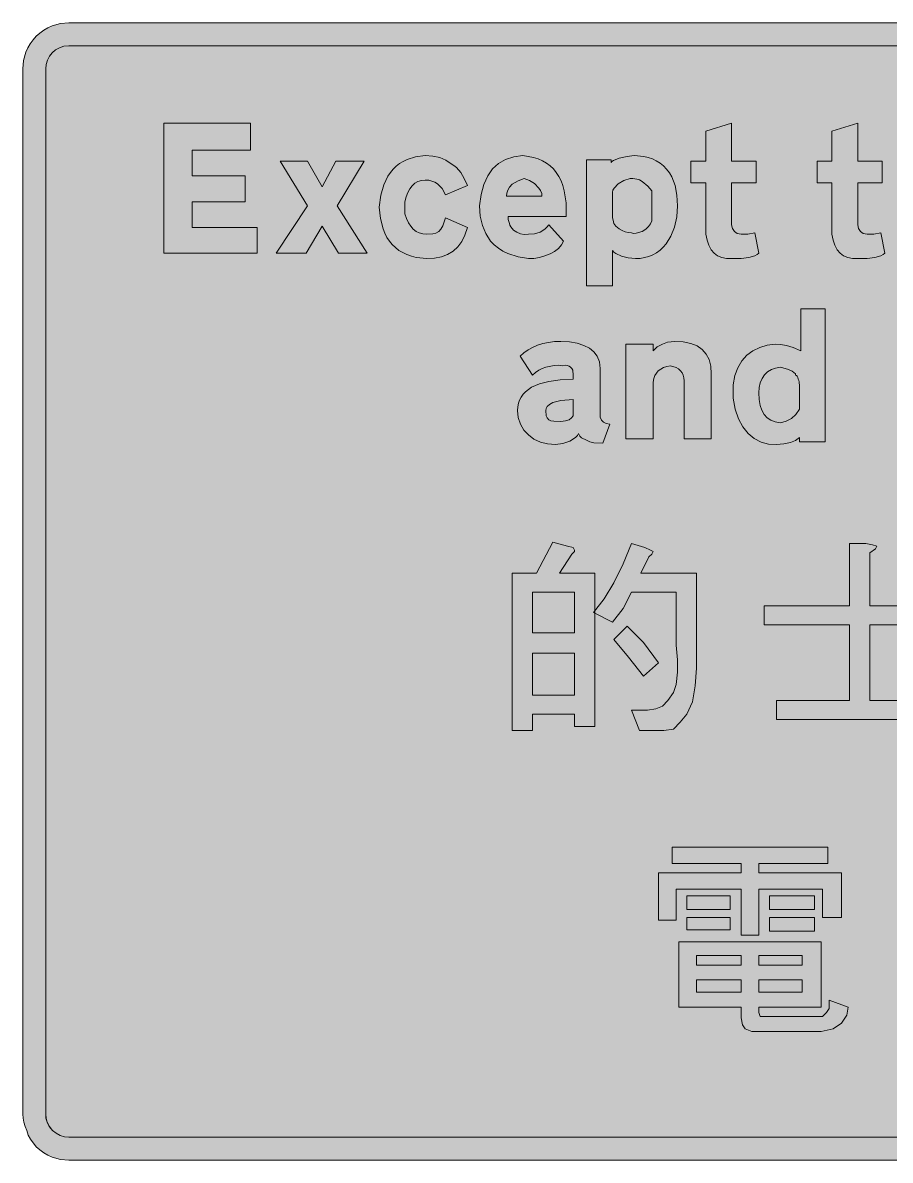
# Model space of a CAD drawing. Header units: metres. Extents: x 10 to 559, y 11 to 263.
# Drawn here: x 10.1 to 202.1, y 10.9 to 262.6 of the extents above; entities that cross this region are included whole.
import ezdxf

# ---------------------------------------------------------------- set-up
doc = ezdxf.new("R2010")
doc.units = ezdxf.units.M
doc.layers.add('FILL_BLACK_000000', color=7, linetype='Continuous', true_color=0x000000)
doc.layers.add('FILL_WHITE_FFFFFF', color=7, linetype='Continuous', true_color=0xffffff)

msp = doc.modelspace()

# ---------------------------------------------------------------- hatches: boundary and pattern name
at = {"layer": 'FILL_BLACK_000000', "true_color": 0x000000}
h = msp.add_hatch(color=7, dxfattribs=at)
h.dxf.hatch_style = 1
h.paths.add_polyline_path([(549.45, 262.5), (550.39, 262.33), (552.45, 261.66), (553.35, 261.33), (554.21, 260.83), (555.75, 259.56), (557.02, 257.87), (557.52, 256.99), (557.85, 255.96), (558.24, 255.06), (558.52, 254.16), (558.69, 253.26), (558.75, 252.36), (558.75, 21.06), (558.58, 19.22), (558.04, 17.35), (557.62, 16.43), (557.1, 15.53), (556.48, 14.67), (555.75, 13.86), (554.21, 12.58), (553.35, 12.09), (552.45, 11.76), (550.39, 11.08), (549.45, 10.92), (548.55, 10.86), (20.25, 10.86), (18.41, 11.03), (16.54, 11.57), (15.62, 11.99), (14.72, 12.51), (13.86, 13.13), (13.05, 13.86), (11.78, 15.55), (11.28, 16.43), (10.95, 17.46), (10.56, 18.36), (10.27, 19.26), (10.11, 20.16), (10.05, 21.06), (10.05, 252.36), (10.22, 254.2), (10.76, 256.07), (11.18, 256.99), (11.7, 257.89), (12.32, 258.75), (13.05, 259.56), (13.86, 260.29), (14.72, 260.91), (15.62, 261.43), (16.54, 261.85), (18.41, 262.39), (20.25, 262.56), (548.55, 262.56), (549.45, 262.5)])
h.paths.add_polyline_path([(18.19, 257.04), (17.32, 256.56), (16.57, 255.92), (15.97, 255.16), (15.52, 254.3), (15.25, 253.35), (15.15, 252.36), (15.15, 21.06), (15.19, 20.16), (15.45, 19.26), (15.94, 18.36), (16.65, 17.46), (17.42, 16.85), (18.34, 16.37), (19.31, 16.07), (20.25, 15.96), (548.55, 15.96), (549.49, 16.07), (550.46, 16.37), (551.38, 16.85), (552.15, 17.46), (552.89, 18.36), (553.35, 19.26), (553.58, 20.16), (553.65, 21.06), (553.65, 252.36), (553.61, 253.26), (553.35, 254.16), (552.86, 255.06), (552.15, 255.96), (551.38, 256.57), (550.46, 257.05), (549.49, 257.35), (548.55, 257.46), (20.25, 257.46), (19.17, 257.35), (18.19, 257.04)], flags=16)
h = msp.add_hatch(color=7, dxfattribs=at)
h.dxf.hatch_style = 1
h.paths.add_polyline_path([(47.55, 217.26), (61.95, 217.26), (61.95, 211.56), (41.25, 211.56), (41.25, 240.36), (60.45, 240.36), (60.45, 234.36), (47.55, 234.36), (47.55, 228.66), (59.25, 228.66), (59.25, 222.96), (47.55, 222.96), (47.55, 217.26)])
h = msp.add_hatch(color=7, dxfattribs=at)
h.dxf.hatch_style = 1
h.paths.add_polyline_path([(172.35, 231.96), (172.35, 227.16), (166.95, 227.16), (166.95, 217.86), (167.14, 217), (167.55, 216.36), (168.19, 215.95), (169.05, 215.76), (170.55, 215.76), (172.05, 216.06), (172.95, 211.56), (172.56, 211.25), (172.05, 210.99), (170.74, 210.62), (169.03, 210.42), (166.95, 210.36), (165.83, 210.42), (164.77, 210.62), (163.83, 210.99), (163.05, 211.56), (162.43, 212.34), (161.92, 213.32), (161.53, 214.47), (161.25, 215.76), (161.25, 227.16), (157.95, 227.16), (157.95, 231.96), (161.25, 231.96), (161.25, 238.56), (166.95, 240.36), (166.95, 231.96), (172.35, 231.96)])
h = msp.add_hatch(color=7, dxfattribs=at)
h.dxf.hatch_style = 1
h.paths.add_polyline_path([(200.25, 231.96), (200.25, 227.16), (194.85, 227.16), (194.85, 217.86), (195.04, 217), (195.45, 216.36), (196.09, 215.95), (196.95, 215.76), (198.45, 215.76), (199.95, 216.06), (200.85, 211.56), (200.46, 211.25), (199.95, 210.99), (198.64, 210.62), (196.93, 210.42), (194.85, 210.36), (193.73, 210.42), (192.67, 210.62), (191.73, 210.99), (190.95, 211.56), (190.33, 212.34), (189.82, 213.32), (189.43, 214.47), (189.15, 215.76), (189.15, 227.16), (185.85, 227.16), (185.85, 231.96), (189.15, 231.96), (189.15, 238.56), (194.85, 240.36), (194.85, 231.96), (200.25, 231.96)])
h = msp.add_hatch(color=7, dxfattribs=at)
h.dxf.hatch_style = 1
h.paths.add_polyline_path([(85.65, 231.96), (79.65, 222.06), (86.25, 211.56), (79.95, 211.56), (76.35, 217.56), (72.75, 211.56), (66.15, 211.56), (73.05, 222.06), (67.05, 231.96), (73.05, 231.96), (76.35, 226.26), (79.35, 231.96), (85.65, 231.96)])
h = msp.add_hatch(color=7, dxfattribs=at)
h.dxf.hatch_style = 1
h.paths.add_polyline_path([(100.84, 233.05), (102.34, 232.71), (103.66, 232.15), (104.85, 231.36), (105.48, 230.98), (106.05, 230.53), (106.99, 229.41), (107.76, 228.07), (108.45, 226.56), (103.65, 224.46), (102.86, 225.86), (102.38, 226.43), (101.85, 226.9), (101.26, 227.27), (100.61, 227.54), (99.91, 227.7), (99.15, 227.76), (98.29, 227.68), (97.52, 227.43), (96.83, 227.03), (96.22, 226.48), (95.7, 225.8), (95.27, 224.98), (94.92, 224.03), (94.65, 222.96), (94.65, 221.76), (94.65, 220.56), (94.65, 220.26), (95.02, 219.21), (95.44, 218.29), (95.93, 217.52), (96.49, 216.88), (97.11, 216.39), (97.81, 216.04), (98.59, 215.83), (99.45, 215.76), (100.8, 215.83), (101.48, 216.01), (102.15, 216.36), (102.6, 216.91), (103.01, 217.63), (103.65, 219.36), (108.45, 217.26), (107.92, 215.59), (107.21, 214.16), (106.34, 212.97), (105.3, 212.01), (104.09, 211.28), (102.71, 210.76), (101.17, 210.46), (99.45, 210.36), (97.12, 210.64), (96.06, 210.91), (95.07, 211.26), (94.15, 211.69), (93.31, 212.2), (92.54, 212.8), (91.84, 213.47), (91.21, 214.23), (90.66, 215.07), (90.19, 215.99), (89.79, 216.98), (89.22, 219.22), (88.95, 221.76), (89.31, 224.39), (89.95, 226.66), (90.86, 228.58), (91.41, 229.41), (92.02, 230.16), (92.7, 230.82), (93.44, 231.4), (94.25, 231.89), (95.11, 232.31), (97.01, 232.89), (99.15, 233.16), (100.84, 233.05)])
h = msp.add_hatch(color=7, dxfattribs=at)
h.dxf.hatch_style = 1
h.paths.add_polyline_path([(117.49, 219.02), (117.75, 218.16), (117.85, 217.76), (118.09, 217.41), (118.65, 216.66), (119.38, 216.22), (120.19, 215.87), (121.05, 215.69), (121.95, 215.76), (123.29, 215.88), (124.54, 216.25), (125.62, 216.9), (126.07, 217.34), (126.45, 217.86), (129.75, 214.26), (129.29, 213.4), (128.62, 212.64), (127.76, 211.97), (126.75, 211.41), (125.63, 210.96), (124.43, 210.63), (123.2, 210.43), (121.95, 210.36), (119.67, 210.76), (117.41, 211.52), (116.34, 212.05), (115.33, 212.68), (114.39, 213.42), (113.55, 214.26), (112.54, 215.9), (111.79, 217.71), (111.31, 219.74), (111.15, 222.06), (111.5, 224.59), (112.1, 226.79), (112.95, 228.66), (114.04, 230.2), (115.37, 231.41), (116.93, 232.31), (118.73, 232.89), (120.75, 233.16), (123.07, 232.76), (124.11, 232.44), (125.08, 232.02), (125.96, 231.52), (126.77, 230.92), (127.49, 230.23), (128.14, 229.45), (128.7, 228.57), (129.18, 227.6), (129.59, 226.53), (129.9, 225.36), (130.29, 222.71), (130.35, 219.66), (117.45, 219.66), (117.49, 219.02)])
h.paths.add_polyline_path([(124.95, 224.46), (124.95, 224.76), (124.67, 225.41), (124.3, 225.99), (123.34, 226.97), (122.21, 227.67), (121.05, 228.06), (119.7, 227.57), (118.35, 226.86), (117.78, 226.18), (117.41, 225.51), (117.21, 224.83), (117.15, 224.16), (124.95, 224.16), (124.95, 224.46)], flags=16)
h = msp.add_hatch(color=7, dxfattribs=at)
h.dxf.hatch_style = 1
h.paths.add_polyline_path([(142.05, 232.56), (143.81, 232.97), (145.35, 233.16), (147.49, 232.99), (148.47, 232.76), (149.4, 232.45), (150.27, 232.03), (151.09, 231.51), (151.85, 230.89), (152.55, 230.16), (153.17, 229.34), (153.68, 228.47), (154.1, 227.54), (154.42, 226.56), (154.83, 224.42), (154.95, 222.06), (154.78, 219.58), (154.3, 217.32), (153.51, 215.33), (152.44, 213.62), (151.8, 212.89), (151.1, 212.24), (150.33, 211.68), (149.51, 211.22), (148.62, 210.85), (147.69, 210.58), (146.69, 210.42), (145.65, 210.36), (144.05, 210.51), (142.54, 210.92), (141.3, 211.5), (140.86, 211.82), (140.55, 212.16), (140.55, 204.36), (134.85, 204.36), (134.85, 232.26), (140.25, 232.26), (140.25, 231.66), (140.4, 231.88), (140.81, 232.11), (142.05, 232.56)])
h.paths.add_polyline_path([(145.84, 215.98), (147.15, 216.36), (147.94, 216.86), (148.54, 217.45), (148.96, 218.09), (149.25, 218.76), (149.25, 219.06), (149.25, 219.66), (149.25, 224.16), (149.25, 225.06), (149.25, 225.36), (148.42, 226.41), (147.15, 227.46), (146.53, 227.81), (145.99, 227.98), (145.05, 228.06), (144.75, 228.06), (144.45, 228.06), (143.08, 227.63), (141.82, 226.9), (140.91, 225.99), (140.64, 225.52), (140.55, 225.06), (140.55, 219.36), (140.7, 218.87), (140.85, 218.16), (141.34, 217.56), (142.05, 216.96), (142.72, 216.57), (143.4, 216.28), (144.07, 216.12), (144.75, 216.06), (145.25, 215.94), (145.84, 215.98)], flags=16)
h = msp.add_hatch(color=7, dxfattribs=at)
h.dxf.hatch_style = 1
h.paths.add_polyline_path([(187.65, 199.26), (187.65, 169.86), (181.95, 169.86), (181.95, 170.76), (181.11, 170.15), (179.96, 169.67), (178.53, 169.37), (176.85, 169.26), (175.1, 169.33), (173.45, 169.76), (171.94, 170.54), (170.59, 171.66), (169.42, 173.12), (168.45, 174.91), (167.72, 177.03), (167.25, 179.46), (167.25, 180.06), (167.25, 182.16), (167.25, 182.46), (167.62, 184.47), (168.28, 186.23), (169.19, 187.73), (170.32, 188.98), (171.66, 189.98), (173.16, 190.73), (174.8, 191.22), (176.55, 191.46), (177.74, 191.39), (179.06, 191.16), (180.56, 190.7), (182.25, 189.96), (182.25, 199.26), (187.65, 199.26)])
h.paths.add_polyline_path([(181.91, 183.13), (181.82, 183.43), (181.65, 183.66), (181.6, 184.05), (181.46, 184.33), (181.27, 184.5), (181.05, 184.56), (181.05, 184.86), (180.32, 185.43), (179.51, 185.83), (177.75, 186.36), (176.68, 186.16), (175.73, 185.81), (174.91, 185.29), (174.22, 184.63), (173.68, 183.83), (173.28, 182.9), (173.03, 181.84), (172.95, 180.66), (173.02, 179.18), (173.24, 177.9), (173.6, 176.81), (174.11, 175.9), (174.78, 175.17), (175.61, 174.63), (176.6, 174.26), (177.75, 174.06), (179.04, 174.4), (180.19, 175), (181.17, 175.87), (181.95, 177.06), (181.95, 182.16), (181.91, 183.13)], flags=16)
h = msp.add_hatch(color=7, dxfattribs=at)
h.dxf.hatch_style = 1
h.paths.add_polyline_path([(136.42, 169.63), (135.58, 169.81), (134.85, 170.16), (133.72, 170.68), (133.33, 171.09), (133.05, 171.66), (132.83, 171.21), (132.42, 170.78), (131.17, 170.01), (129.59, 169.47), (127.95, 169.26), (126.21, 169.38), (124.61, 169.75), (123.18, 170.4), (121.95, 171.36), (120.94, 172.41), (120.19, 173.72), (119.71, 175.2), (119.55, 176.76), (119.6, 177.58), (119.75, 178.35), (119.99, 179.07), (120.33, 179.74), (120.77, 180.35), (121.31, 180.92), (122.66, 181.9), (124.4, 182.66), (126.51, 183.21), (129, 183.55), (131.85, 183.66), (131.85, 184.56), (131.77, 185.68), (131.6, 186.08), (131.25, 186.36), (130.97, 186.58), (130.57, 186.73), (130.07, 186.78), (129.45, 186.66), (128.55, 186.78), (127.65, 186.73), (125.85, 186.36), (125, 186.08), (124.24, 185.68), (123.53, 185.18), (122.85, 184.56), (120.15, 188.76), (120.98, 189.5), (121.89, 190.16), (122.89, 190.73), (123.97, 191.2), (125.14, 191.57), (126.39, 191.84), (127.73, 192), (129.15, 192.06), (131.06, 191.95), (132.75, 191.65), (134.21, 191.17), (135.45, 190.56), (136.46, 189.77), (137.21, 188.76), (137.69, 187.52), (137.85, 186.06), (137.85, 175.26), (138.14, 174.65), (138.56, 174.17), (139.16, 173.87), (139.95, 173.76), (138.45, 169.56), (136.42, 169.63)])
h.paths.add_polyline_path([(126.1, 175.11), (126.45, 174.66), (126.96, 174.49), (127.57, 174.4), (129.15, 174.36), (130.16, 174.46), (130.95, 174.73), (131.51, 175.12), (131.85, 175.56), (131.85, 179.16), (129.15, 178.97), (127.35, 178.56), (126.61, 178.11), (126.15, 177.66), (125.92, 177.21), (125.85, 176.76), (125.92, 175.6), (126.1, 175.11)], flags=16)
h = msp.add_hatch(color=7, dxfattribs=at)
h.dxf.hatch_style = 1
h.paths.add_polyline_path([(156.45, 170.46), (156.45, 182.46), (156.45, 182.76), (156.45, 183.06), (156.45, 183.36), (156.39, 184.01), (156.23, 184.59), (155.98, 185.12), (155.62, 185.57), (155.19, 185.96), (154.68, 186.27), (153.45, 186.66), (152.61, 186.51), (151.87, 186.27), (151.24, 185.94), (150.71, 185.53), (150.28, 185.04), (149.95, 184.47), (149.71, 183.81), (149.55, 183.06), (149.55, 170.46), (143.55, 170.46), (143.55, 191.46), (149.55, 191.46), (149.55, 189.96), (150.49, 190.82), (151.03, 191.18), (151.65, 191.46), (152.77, 191.87), (154.35, 192.06), (156.25, 191.95), (157.89, 191.61), (159.29, 191.05), (160.42, 190.26), (161.31, 189.25), (161.94, 188.01), (162.32, 186.55), (162.45, 184.86), (162.45, 184.56), (162.45, 170.46), (156.45, 170.46)])
h = msp.add_hatch(color=7, dxfattribs=at)
h.dxf.hatch_style = 1
h.paths.add_polyline_path([(132.15, 145.86), (132.15, 145.56), (131.55, 144.96), (128.85, 140.76), (136.65, 140.76), (136.65, 106.86), (132.15, 106.86), (132.15, 109.56), (122.85, 109.56), (122.85, 105.96), (118.35, 105.96), (118.35, 140.76), (123.75, 140.76), (127.35, 147.66), (130.65, 146.76), (131.85, 146.46), (132.15, 145.86)])
h.paths.add_polyline_path([(122.85, 136.56), (122.85, 127.56), (132.15, 127.56), (132.15, 136.56), (122.85, 136.56)], flags=16)
h.paths.add_polyline_path([(132.15, 123.06), (122.85, 123.06), (122.85, 113.76), (132.15, 113.76), (132.15, 123.06)], flags=16)
h = msp.add_hatch(color=7, dxfattribs=at)
h.dxf.hatch_style = 1
h.paths.add_polyline_path([(148.95, 145.86), (149.55, 145.56), (149.25, 144.96), (148.65, 144.36), (146.85, 140.76), (159.15, 140.76), (159.15, 124.56), (159.15, 119.76), (158.85, 115.86), (158.25, 112.26), (157.05, 109.56), (155.55, 107.76), (154.05, 106.26), (151.95, 105.96), (149.55, 105.96), (146.55, 105.96), (144.75, 110.46), (148.35, 110.46), (150.15, 110.76), (151.65, 111.36), (152.85, 112.56), (154.05, 114.36), (154.65, 116.16), (154.95, 118.86), (154.95, 121.56), (154.65, 124.86), (154.65, 136.56), (144.75, 136.56), (142.95, 132.96), (140.55, 129.96), (136.35, 132.06), (138.75, 135.06), (140.85, 138.66), (142.95, 142.86), (144.75, 147.36), (147.75, 146.46), (148.95, 145.86)])
h = msp.add_hatch(color=7, dxfattribs=at)
h.dxf.hatch_style = 1
h.paths.add_polyline_path([(198.15, 147.06), (199.05, 146.76), (198.75, 146.16), (197.55, 145.26), (197.55, 133.56), (216.45, 133.56), (216.45, 129.36), (197.55, 129.36), (197.55, 112.56), (213.45, 112.56), (213.45, 108.36), (176.85, 108.36), (176.85, 112.56), (193.05, 112.56), (193.05, 129.36), (174.15, 129.36), (174.15, 133.56), (193.05, 133.56), (193.05, 147.36), (196.65, 147.36), (198.15, 147.06)])
h = msp.add_hatch(color=7, dxfattribs=at)
h.dxf.hatch_style = 1
h.paths.add_polyline_path([(147.45, 125.46), (150.75, 120.96), (147.45, 117.96), (144.15, 122.16), (140.85, 126.06), (143.85, 129.06), (147.45, 125.46)])
h = msp.add_hatch(color=7, dxfattribs=at)
h.dxf.hatch_style = 1
h.paths.add_polyline_path([(188.25, 80.16), (188.25, 76.56), (172.95, 76.56), (172.95, 74.46), (191.25, 74.46), (191.25, 64.56), (187.05, 64.56), (187.05, 70.86), (173.25, 70.86), (172.95, 70.86), (172.95, 60.66), (169.05, 60.66), (169.05, 70.86), (154.65, 70.86), (154.65, 63.96), (150.75, 63.96), (150.75, 74.46), (169.05, 74.46), (169.05, 76.56), (153.75, 76.56), (153.75, 80.16), (188.25, 80.16)])
h = msp.add_hatch(color=7, dxfattribs=at)
h.dxf.hatch_style = 1
h.paths.add_polyline_path([(166.65, 69.36), (166.65, 66.36), (157.05, 66.36), (157.05, 69.36), (166.65, 69.36)])
h = msp.add_hatch(color=7, dxfattribs=at)
h.dxf.hatch_style = 1
h.paths.add_polyline_path([(185.25, 69.36), (185.25, 66.36), (175.35, 66.36), (175.35, 69.36), (185.25, 69.36)])
h = msp.add_hatch(color=7, dxfattribs=at)
h.dxf.hatch_style = 1
h.paths.add_polyline_path([(166.65, 64.56), (166.65, 61.86), (157.05, 61.86), (157.05, 64.56), (166.65, 64.56)])
h = msp.add_hatch(color=7, dxfattribs=at)
h.dxf.hatch_style = 1
h.paths.add_polyline_path([(185.25, 64.56), (185.25, 61.56), (175.35, 61.56), (175.35, 64.56), (185.25, 64.56)])
h = msp.add_hatch(color=7, dxfattribs=at)
h.dxf.hatch_style = 1
h.paths.add_polyline_path([(173.25, 42.66), (174.75, 42.66), (185.85, 42.66), (187.05, 42.66), (187.95, 43.56), (188.55, 44.46), (188.55, 46.26), (192.75, 44.76), (192.45, 42.96), (191.25, 41.16), (189.45, 39.96), (186.75, 39.36), (173.55, 39.36), (171.45, 39.36), (169.95, 39.96), (169.35, 40.86), (169.05, 42.36), (169.05, 44.76), (155.25, 44.76), (155.25, 59.16), (186.75, 59.16), (186.75, 44.76), (172.95, 44.76), (172.95, 43.56), (173.25, 42.66)])
h.paths.add_polyline_path([(182.55, 54.06), (182.55, 56.16), (172.95, 56.16), (172.95, 54.06), (182.55, 54.06)], flags=16)
h.paths.add_polyline_path([(159.15, 54.06), (169.05, 54.06), (169.05, 56.16), (159.15, 56.16), (159.15, 54.06)], flags=16)
h.paths.add_polyline_path([(172.95, 50.76), (172.95, 48.06), (182.55, 48.06), (182.55, 50.76), (172.95, 50.76)], flags=16)
h.paths.add_polyline_path([(169.05, 50.76), (159.15, 50.76), (159.15, 48.06), (169.05, 48.06), (169.05, 50.76)], flags=16)
at = {"layer": 'FILL_WHITE_FFFFFF', "true_color": 0xffffff}
h = msp.add_hatch(color=7, dxfattribs=at)
h.dxf.hatch_style = 1
h.paths.add_polyline_path([(548.55, 257.46), (549.49, 257.35), (550.46, 257.05), (551.38, 256.57), (552.15, 255.96), (552.89, 255.19), (553.35, 254.27), (553.58, 253.3), (553.65, 252.36), (553.65, 21.06), (553.61, 20.16), (553.35, 19.26), (552.86, 18.36), (552.15, 17.46), (551.36, 16.86), (550.93, 16.53), (550.35, 16.26), (548.55, 15.96), (20.25, 15.96), (19.31, 16.07), (18.34, 16.37), (17.42, 16.85), (16.65, 17.46), (15.91, 18.36), (15.45, 19.26), (15.22, 20.16), (15.15, 21.06), (15.15, 252.36), (15.25, 253.35), (15.52, 254.3), (15.97, 255.16), (16.57, 255.92), (17.32, 256.56), (18.19, 257.04), (19.17, 257.35), (20.25, 257.46), (548.55, 257.46)])

# ---------------------------------------------------------------- linework, layer by layer
at = {"layer": 'FILL_BLACK_000000', "lineweight": 0, "true_color": 0x000000}
for points in [[(548.55, 10.86), (20.25, 10.86), (18.41, 11.03), (16.54, 11.57), (15.62, 11.99), (14.72, 12.51), (13.86, 13.13), (13.05, 13.86), (11.78, 15.55), (11.28, 16.43), (10.95, 17.46), (10.56, 18.36), (10.27, 19.26), (10.11, 20.16), (10.05, 21.06), (10.05, 252.36), (10.22, 254.2), (10.76, 256.07), (11.18, 256.99), (11.7, 257.89), (12.32, 258.75), (13.05, 259.56), (13.86, 260.29), (14.72, 260.91), (15.62, 261.43), (16.54, 261.85), (18.41, 262.39), (20.25, 262.56), (548.55, 262.56)], [(548.55, 257.46), (20.25, 257.46), (19.17, 257.35), (18.19, 257.04), (17.32, 256.56), (16.57, 255.92), (15.97, 255.16), (15.52, 254.3), (15.25, 253.35), (15.15, 252.36), (15.15, 21.06), (15.19, 20.16), (15.45, 19.26), (15.94, 18.36), (16.65, 17.46), (17.42, 16.85), (18.34, 16.37), (19.31, 16.07), (20.25, 15.96), (548.55, 15.96)]]:
    msp.add_lwpolyline(points, dxfattribs=at)
for points in [[(47.55, 217.26), (61.95, 217.26), (61.95, 211.56), (41.25, 211.56), (41.25, 240.36), (60.45, 240.36), (60.45, 234.36), (47.55, 234.36), (47.55, 228.66), (59.25, 228.66), (59.25, 222.96), (47.55, 222.96)], [(172.35, 231.96), (172.35, 227.16), (166.95, 227.16), (166.95, 217.86), (167.14, 217), (167.55, 216.36), (168.19, 215.95), (169.05, 215.76), (170.55, 215.76), (172.05, 216.06), (172.95, 211.56), (172.56, 211.25), (172.05, 210.99), (170.74, 210.62), (169.03, 210.42), (166.95, 210.36), (165.83, 210.42), (164.77, 210.62), (163.83, 210.99), (163.05, 211.56), (162.43, 212.34), (161.92, 213.32), (161.53, 214.47), (161.25, 215.76), (161.25, 227.16), (157.95, 227.16), (157.95, 231.96), (161.25, 231.96), (161.25, 238.56), (166.95, 240.36), (166.95, 231.96)], [(200.25, 231.96), (200.25, 227.16), (194.85, 227.16), (194.85, 217.86), (195.04, 217), (195.45, 216.36), (196.09, 215.95), (196.95, 215.76), (198.45, 215.76), (199.95, 216.06), (200.85, 211.56), (200.46, 211.25), (199.95, 210.99), (198.64, 210.62), (196.93, 210.42), (194.85, 210.36), (193.73, 210.42), (192.67, 210.62), (191.73, 210.99), (190.95, 211.56), (190.33, 212.34), (189.82, 213.32), (189.43, 214.47), (189.15, 215.76), (189.15, 227.16), (185.85, 227.16), (185.85, 231.96), (189.15, 231.96), (189.15, 238.56), (194.85, 240.36), (194.85, 231.96)], [(85.65, 231.96), (79.65, 222.06), (86.25, 211.56), (79.95, 211.56), (76.35, 217.56), (72.75, 211.56), (66.15, 211.56), (73.05, 222.06), (67.05, 231.96), (73.05, 231.96), (76.35, 226.26), (79.35, 231.96)], [(100.84, 233.05), (102.34, 232.71), (103.66, 232.15), (104.85, 231.36), (105.48, 230.98), (106.05, 230.53), (106.99, 229.41), (107.76, 228.07), (108.45, 226.56), (103.65, 224.46), (102.86, 225.86), (102.38, 226.43), (101.85, 226.9), (101.26, 227.27), (100.61, 227.54), (99.91, 227.7), (99.15, 227.76), (98.29, 227.68), (97.52, 227.43), (96.83, 227.03), (96.22, 226.48), (95.7, 225.8), (95.27, 224.98), (94.92, 224.03), (94.65, 222.96), (94.65, 221.76), (94.65, 220.56), (94.65, 220.26), (95.02, 219.21), (95.44, 218.29), (95.93, 217.52), (96.49, 216.88), (97.11, 216.39), (97.81, 216.04), (98.59, 215.83), (99.45, 215.76), (100.8, 215.83), (101.48, 216.01), (102.15, 216.36), (102.6, 216.91), (103.01, 217.63), (103.65, 219.36), (108.45, 217.26), (107.92, 215.59), (107.21, 214.16), (106.34, 212.97), (105.3, 212.01), (104.09, 211.28), (102.71, 210.76), (101.17, 210.46), (99.45, 210.36), (97.12, 210.64), (96.06, 210.91), (95.07, 211.26), (94.15, 211.69), (93.31, 212.2), (92.54, 212.8), (91.84, 213.47), (91.21, 214.23), (90.66, 215.07), (90.19, 215.99), (89.79, 216.98), (89.22, 219.22), (88.95, 221.76), (89.31, 224.39), (89.95, 226.66), (90.86, 228.58), (91.41, 229.41), (92.02, 230.16), (92.7, 230.82), (93.44, 231.4), (94.25, 231.89), (95.11, 232.31), (97.01, 232.89), (99.15, 233.16)], [(117.49, 219.02), (117.75, 218.16), (117.85, 217.76), (118.09, 217.41), (118.65, 216.66), (119.38, 216.22), (120.19, 215.87), (121.05, 215.69), (121.95, 215.76), (123.29, 215.88), (124.54, 216.25), (125.62, 216.9), (126.07, 217.34), (126.45, 217.86), (129.75, 214.26), (129.29, 213.4), (128.62, 212.64), (127.76, 211.97), (126.75, 211.41), (125.63, 210.96), (124.43, 210.63), (123.2, 210.43), (121.95, 210.36), (119.67, 210.76), (117.41, 211.52), (116.34, 212.05), (115.33, 212.68), (114.39, 213.42), (113.55, 214.26), (112.54, 215.9), (111.79, 217.71), (111.31, 219.74), (111.15, 222.06), (111.5, 224.59), (112.1, 226.79), (112.95, 228.66), (114.04, 230.2), (115.37, 231.41), (116.93, 232.31), (118.73, 232.89), (120.75, 233.16), (123.07, 232.76), (124.11, 232.44), (125.08, 232.02), (125.96, 231.52), (126.77, 230.92), (127.49, 230.23), (128.14, 229.45), (128.7, 228.57), (129.18, 227.6), (129.59, 226.53), (129.9, 225.36), (130.29, 222.71), (130.35, 219.66), (117.45, 219.66)], [(142.05, 232.56), (143.81, 232.97), (145.35, 233.16), (147.49, 232.99), (148.47, 232.76), (149.4, 232.45), (150.27, 232.03), (151.09, 231.51), (151.85, 230.89), (152.55, 230.16), (153.17, 229.34), (153.68, 228.47), (154.1, 227.54), (154.42, 226.56), (154.83, 224.42), (154.95, 222.06), (154.78, 219.58), (154.3, 217.32), (153.51, 215.33), (152.44, 213.62), (151.8, 212.89), (151.1, 212.24), (150.33, 211.68), (149.51, 211.22), (148.62, 210.85), (147.69, 210.58), (146.69, 210.42), (145.65, 210.36), (144.05, 210.51), (142.54, 210.92), (141.3, 211.5), (140.86, 211.82), (140.55, 212.16), (140.55, 204.36), (134.85, 204.36), (134.85, 232.26), (140.25, 232.26), (140.25, 231.66), (140.4, 231.88), (140.81, 232.11)], [(124.95, 224.46), (124.95, 224.76), (124.67, 225.41), (124.3, 225.99), (123.34, 226.97), (122.21, 227.67), (121.05, 228.06), (119.7, 227.57), (118.35, 226.86), (117.78, 226.18), (117.41, 225.51), (117.21, 224.83), (117.15, 224.16), (124.95, 224.16)], [(145.84, 215.98), (147.15, 216.36), (147.94, 216.86), (148.54, 217.45), (148.96, 218.09), (149.25, 218.76), (149.25, 219.06), (149.25, 219.66), (149.25, 224.16), (149.25, 225.06), (149.25, 225.36), (148.42, 226.41), (147.15, 227.46), (146.53, 227.81), (145.99, 227.98), (145.05, 228.06), (144.75, 228.06), (144.45, 228.06), (143.08, 227.63), (141.82, 226.9), (140.91, 225.99), (140.64, 225.52), (140.55, 225.06), (140.55, 219.36), (140.7, 218.87), (140.85, 218.16), (141.34, 217.56), (142.05, 216.96), (142.72, 216.57), (143.4, 216.28), (144.07, 216.12), (144.75, 216.06), (145.25, 215.94)], [(187.65, 199.26), (187.65, 169.86), (181.95, 169.86), (181.95, 170.76), (181.11, 170.15), (179.96, 169.67), (178.53, 169.37), (176.85, 169.26), (175.1, 169.33), (173.45, 169.76), (171.94, 170.54), (170.59, 171.66), (169.42, 173.12), (168.45, 174.91), (167.72, 177.03), (167.25, 179.46), (167.25, 180.06), (167.25, 182.16), (167.25, 182.46), (167.62, 184.47), (168.28, 186.23), (169.19, 187.73), (170.32, 188.98), (171.66, 189.98), (173.16, 190.73), (174.8, 191.22), (176.55, 191.46), (177.74, 191.39), (179.06, 191.16), (180.56, 190.7), (182.25, 189.96), (182.25, 199.26)], [(136.42, 169.63), (135.58, 169.81), (134.85, 170.16), (133.72, 170.68), (133.33, 171.09), (133.05, 171.66), (132.83, 171.21), (132.42, 170.78), (131.17, 170.01), (129.59, 169.47), (127.95, 169.26), (126.21, 169.38), (124.61, 169.75), (123.18, 170.4), (121.95, 171.36), (120.94, 172.41), (120.19, 173.72), (119.71, 175.2), (119.55, 176.76), (119.6, 177.58), (119.75, 178.35), (119.99, 179.07), (120.33, 179.74), (120.77, 180.35), (121.31, 180.92), (122.66, 181.9), (124.4, 182.66), (126.51, 183.21), (129, 183.55), (131.85, 183.66), (131.85, 184.56), (131.77, 185.68), (131.6, 186.08), (131.25, 186.36), (130.97, 186.58), (130.57, 186.73), (130.07, 186.78), (129.45, 186.66), (128.55, 186.78), (127.65, 186.73), (125.85, 186.36), (125, 186.08), (124.24, 185.68), (123.53, 185.18), (122.85, 184.56), (120.15, 188.76), (120.98, 189.5), (121.89, 190.16), (122.89, 190.73), (123.97, 191.2), (125.14, 191.57), (126.39, 191.84), (127.73, 192), (129.15, 192.06), (131.06, 191.95), (132.75, 191.65), (134.21, 191.17), (135.45, 190.56), (136.46, 189.77), (137.21, 188.76), (137.69, 187.52), (137.85, 186.06), (137.85, 175.26), (138.14, 174.65), (138.56, 174.17), (139.16, 173.87), (139.95, 173.76), (138.45, 169.56)], [(156.45, 170.46), (156.45, 182.46), (156.45, 182.76), (156.45, 183.06), (156.45, 183.36), (156.39, 184.01), (156.23, 184.59), (155.98, 185.12), (155.62, 185.57), (155.19, 185.96), (154.68, 186.27), (153.45, 186.66), (152.61, 186.51), (151.87, 186.27), (151.24, 185.94), (150.71, 185.53), (150.28, 185.04), (149.95, 184.47), (149.71, 183.81), (149.55, 183.06), (149.55, 170.46), (143.55, 170.46), (143.55, 191.46), (149.55, 191.46), (149.55, 189.96), (150.49, 190.82), (151.03, 191.18), (151.65, 191.46), (152.77, 191.87), (154.35, 192.06), (156.25, 191.95), (157.89, 191.61), (159.29, 191.05), (160.42, 190.26), (161.31, 189.25), (161.94, 188.01), (162.32, 186.55), (162.45, 184.86), (162.45, 184.56), (162.45, 170.46)], [(181.91, 183.13), (181.82, 183.43), (181.65, 183.66), (181.6, 184.05), (181.46, 184.33), (181.27, 184.5), (181.05, 184.56), (181.05, 184.86), (180.32, 185.43), (179.51, 185.83), (177.75, 186.36), (176.68, 186.16), (175.73, 185.81), (174.91, 185.29), (174.22, 184.63), (173.68, 183.83), (173.28, 182.9), (173.03, 181.84), (172.95, 180.66), (173.02, 179.18), (173.24, 177.9), (173.6, 176.81), (174.11, 175.9), (174.78, 175.17), (175.61, 174.63), (176.6, 174.26), (177.75, 174.06), (179.04, 174.4), (180.19, 175), (181.17, 175.87), (181.95, 177.06), (181.95, 182.16)], [(126.1, 175.11), (126.45, 174.66), (126.96, 174.49), (127.57, 174.4), (129.15, 174.36), (130.16, 174.46), (130.95, 174.73), (131.51, 175.12), (131.85, 175.56), (131.85, 179.16), (129.15, 178.97), (127.35, 178.56), (126.61, 178.11), (126.15, 177.66), (125.92, 177.21), (125.85, 176.76), (125.92, 175.6)], [(132.15, 145.86), (132.15, 145.56), (131.55, 144.96), (128.85, 140.76), (136.65, 140.76), (136.65, 106.86), (132.15, 106.86), (132.15, 109.56), (122.85, 109.56), (122.85, 105.96), (118.35, 105.96), (118.35, 140.76), (123.75, 140.76), (127.35, 147.66), (130.65, 146.76), (131.85, 146.46)], [(148.95, 145.86), (149.55, 145.56), (149.25, 144.96), (148.65, 144.36), (146.85, 140.76), (159.15, 140.76), (159.15, 124.56), (159.15, 119.76), (158.85, 115.86), (158.25, 112.26), (157.05, 109.56), (155.55, 107.76), (154.05, 106.26), (151.95, 105.96), (149.55, 105.96), (146.55, 105.96), (144.75, 110.46), (148.35, 110.46), (150.15, 110.76), (151.65, 111.36), (152.85, 112.56), (154.05, 114.36), (154.65, 116.16), (154.95, 118.86), (154.95, 121.56), (154.65, 124.86), (154.65, 136.56), (144.75, 136.56), (142.95, 132.96), (140.55, 129.96), (136.35, 132.06), (138.75, 135.06), (140.85, 138.66), (142.95, 142.86), (144.75, 147.36), (147.75, 146.46)], [(198.15, 147.06), (199.05, 146.76), (198.75, 146.16), (197.55, 145.26), (197.55, 133.56), (216.45, 133.56), (216.45, 129.36), (197.55, 129.36), (197.55, 112.56), (213.45, 112.56), (213.45, 108.36), (176.85, 108.36), (176.85, 112.56), (193.05, 112.56), (193.05, 129.36), (174.15, 129.36), (174.15, 133.56), (193.05, 133.56), (193.05, 147.36), (196.65, 147.36)], [(122.85, 136.56), (122.85, 127.56), (132.15, 127.56), (132.15, 136.56)], [(147.45, 125.46), (150.75, 120.96), (147.45, 117.96), (144.15, 122.16), (140.85, 126.06), (143.85, 129.06)], [(132.15, 123.06), (122.85, 123.06), (122.85, 113.76), (132.15, 113.76)], [(188.25, 80.16), (188.25, 76.56), (172.95, 76.56), (172.95, 74.46), (191.25, 74.46), (191.25, 64.56), (187.05, 64.56), (187.05, 70.86), (173.25, 70.86), (172.95, 70.86), (172.95, 60.66), (169.05, 60.66), (169.05, 70.86), (154.65, 70.86), (154.65, 63.96), (150.75, 63.96), (150.75, 74.46), (169.05, 74.46), (169.05, 76.56), (153.75, 76.56), (153.75, 80.16)], [(166.65, 69.36), (166.65, 66.36), (157.05, 66.36), (157.05, 69.36)], [(185.25, 69.36), (185.25, 66.36), (175.35, 66.36), (175.35, 69.36)], [(166.65, 64.56), (166.65, 61.86), (157.05, 61.86), (157.05, 64.56)], [(185.25, 64.56), (185.25, 61.56), (175.35, 61.56), (175.35, 64.56)], [(173.25, 42.66), (174.75, 42.66), (185.85, 42.66), (187.05, 42.66), (187.95, 43.56), (188.55, 44.46), (188.55, 46.26), (192.75, 44.76), (192.45, 42.96), (191.25, 41.16), (189.45, 39.96), (186.75, 39.36), (173.55, 39.36), (171.45, 39.36), (169.95, 39.96), (169.35, 40.86), (169.05, 42.36), (169.05, 44.76), (155.25, 44.76), (155.25, 59.16), (186.75, 59.16), (186.75, 44.76), (172.95, 44.76), (172.95, 43.56)], [(159.15, 54.06), (169.05, 54.06), (169.05, 56.16), (159.15, 56.16)], [(182.55, 54.06), (182.55, 56.16), (172.95, 56.16), (172.95, 54.06)], [(169.05, 50.76), (159.15, 50.76), (159.15, 48.06), (169.05, 48.06)], [(172.95, 50.76), (172.95, 48.06), (182.55, 48.06), (182.55, 50.76)]]:
    msp.add_lwpolyline(points, close=True, dxfattribs=at)
at = {"layer": 'FILL_WHITE_FFFFFF', "lineweight": 0, "true_color": 0xffffff}
msp.add_lwpolyline([(548.55, 15.96), (20.25, 15.96), (19.31, 16.07), (18.34, 16.37), (17.42, 16.85), (16.65, 17.46), (15.91, 18.36), (15.45, 19.26), (15.22, 20.16), (15.15, 21.06), (15.15, 252.36), (15.25, 253.35), (15.52, 254.3), (15.97, 255.16), (16.57, 255.92), (17.32, 256.56), (18.19, 257.04), (19.17, 257.35), (20.25, 257.46), (548.55, 257.46)], dxfattribs=at)

doc.saveas('drawing.dxf')
